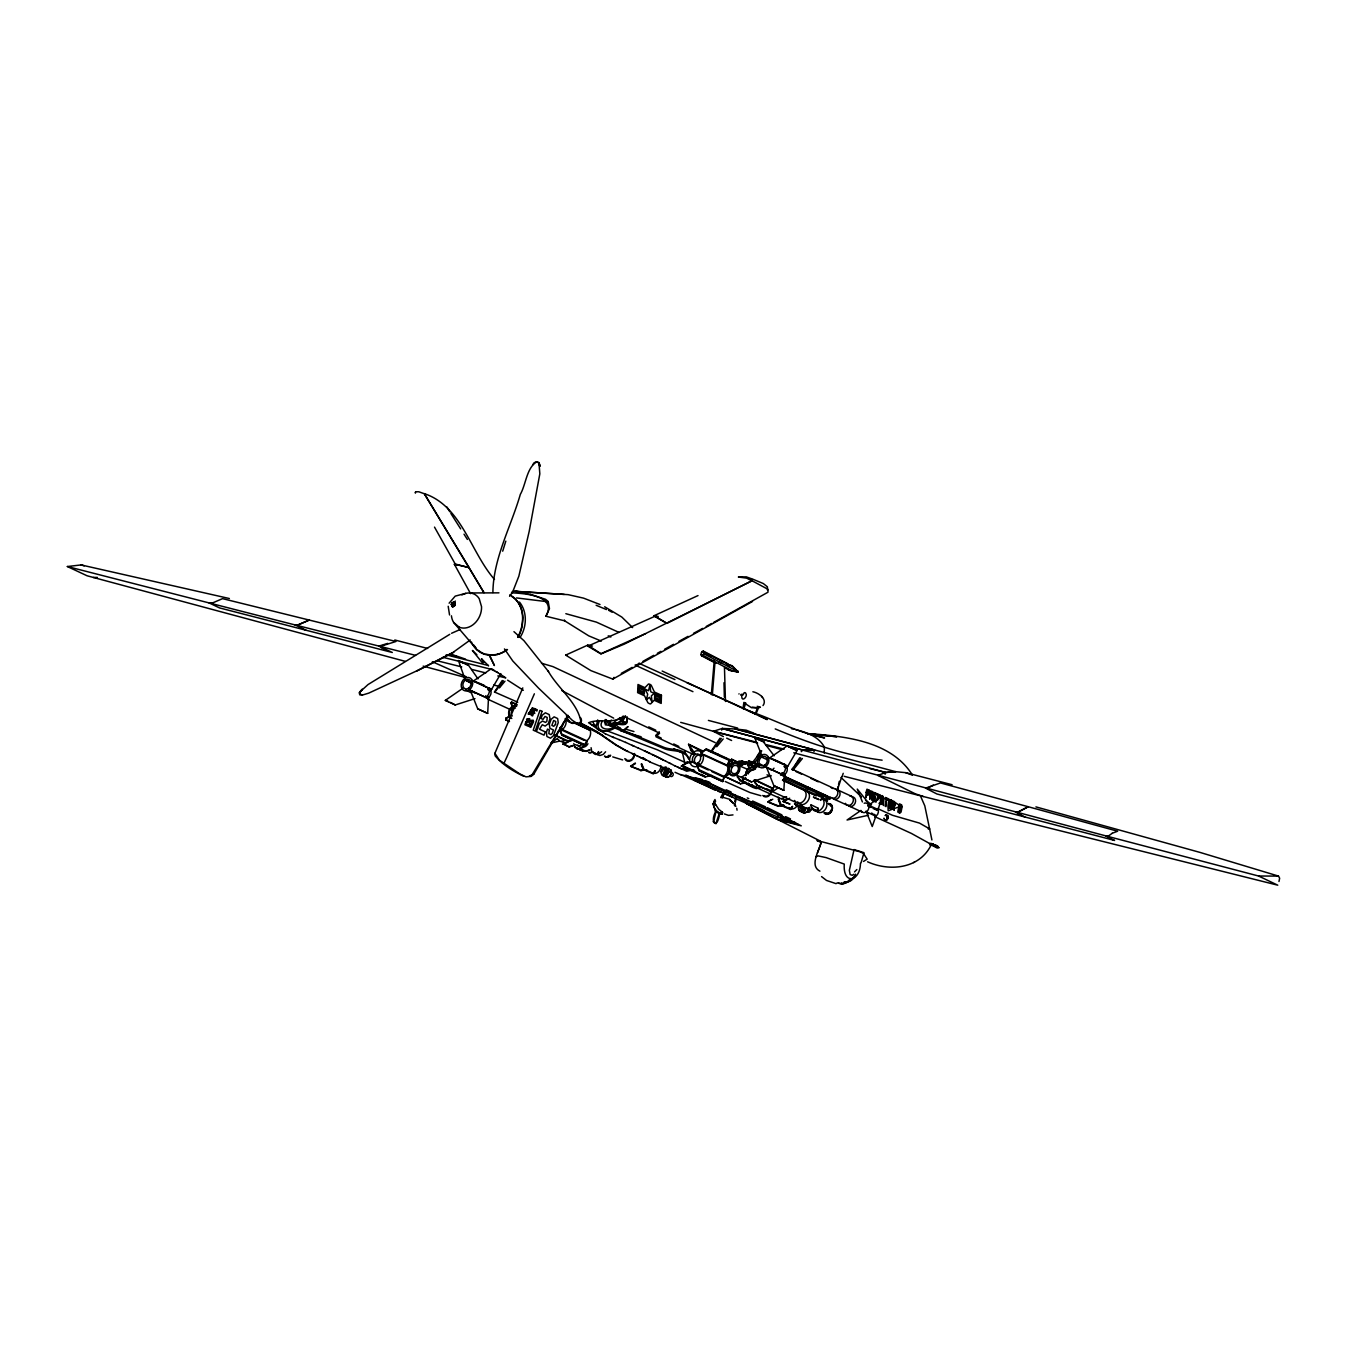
<?xml version="1.0" encoding="UTF-8"?>
<svg xmlns="http://www.w3.org/2000/svg" width="1347" height="1347" viewBox="0 0 1347 1347"><rect width="100%" height="100%" fill="white"/><g stroke="black" fill="none" stroke-linecap="round" stroke-linejoin="round"><path stroke-width="1.5" d="M931.686 843.862L936.855 845.63L938.084 847.263L930.373 844.266M938.91 847.65L930.726 843.794M487.665 697.106L488.54 697.409L487.631 698.403L486.806 696.803L488.473 698.689L488.54 697.409L487.681 713.388L477.714 708.808L470.339 690.354L488.473 698.689L485.863 697.493A6.988 5.523 -65.3 0 0 488.961 688.149L490.763 690.725A4.984 3.957 -65.3 0 1 487.496 697.948M487.143 697.881L487.159 696.567L487.816 698.285M783.853 774.054L783.819 775.367L782.977 773.75L784.661 775.636L783.853 774.054L784.729 774.357L783.87 790.335L773.885 785.756L766.527 767.319L784.661 775.636L765.416 766.797A6.988 5.523 -65.3 0 1 757.384 761.493A6.988 5.523 -65.3 0 1 766.662 755.111A6.988 5.523 -65.3 0 1 765.416 766.797M728.458 670.183L738.004 671.766L732.095 665.687L726.538 664.172M786.951 765.854L786.934 767.672L786.16 765.416L785.301 766.763L786.951 765.854L786.934 767.672L797.037 750.548L787.052 745.969L769.625 757.957L787.759 766.291L768.514 757.452L766.982 758.513M824.246 753.024L824.381 747.13C818.858 736.641 806.533 732.212 795.606 729.636M746.103 775.367L746.154 773.7A6.129 4.849 -65.3 0 1 754.034 768.261L755.111 769.171M938.825 847.785L937.327 845.849M728.929 759.708L729.939 759.725L727.717 766.106L702.999 754.775L701.349 755.903L701.467 753.276L706.35 748.881L731.758 760.516M487.631 698.403L487.85 696.971M784.005 775.232L784.729 774.357L784.005 775.232L782.641 773.094M748.191 769.625L740.783 766.392C742.45 759.371 751.458 765.517 755.095 767.487M701.349 755.903L701.349 752.333L701.467 753.276M740.665 765.163L740.783 766.392M627.062 716.688L626.843 721.217L623.914 723.204L612.952 722.935M627.365 718.052L627.146 722.564C623.914 727.919 614.181 720.797 612.902 726.151M722.548 797.996L724.518 792.322M807.846 786.985L807.358 787.978L807.021 786.766M448.197 606.285L449.544 614.956M712.344 694.968L714.988 662.337M711.334 694.597L714.297 659.996M734.401 805.455L735.849 806.348L734.772 804.681L736.472 797.761M701.602 655.804L701.046 653.059L703.218 651.022L727.683 663.717L729.687 667.337L738.004 671.766M715.931 663.347L701.602 655.821L703.774 653.766L703.252 651.072M608.002 721.234L607.228 721.975L609.518 725.494L613.525 727.346C615.747 726.134 612.38 725.814 615.276 725.545L615.731 724.703L623.122 730.95L627.719 726.656M744.773 702.747L743.881 702.427L743.005 708.589M653.346 773.346L655.181 770.787L653.346 773.346L643.933 769.255L641.711 763.698M790.605 809.008L792.457 806.449L790.605 809.008L781.209 804.917L778.987 799.36M746.137 782.641L740.547 783.836L725.831 777.084L725.848 775.367L728.66 773.431L731.337 774.66A6.129 4.849 -65.3 0 0 739.234 769.221L738.897 766.022L737.078 763.867A6.129 4.849 -65.3 0 0 729.182 769.272L730.276 773.75L725.999 775.771M742.803 779.778L742.786 781.496L742.803 779.778L745.615 777.842M509.486 721.605L505.815 719.921L505.832 718.204L510.058 716.082L505.984 718.608M505.815 719.921L505.832 718.204M725.831 777.084L725.848 775.367M745.733 702.898L743.864 708.808M808.537 789.258L806.499 788.365L806.281 786.715M806.735 788.433L806.516 786.783M751.357 765.921L752.502 761.964M751.592 765.972L752.737 762.015L755.869 763.463L754.185 767.218M820.592 800.404L822.714 796.818L816.063 794.326L822.714 796.818M821.148 841.639C820.104 849.284 808.739 865.599 819.919 871.155M873.529 801.01L875.129 792.878M873.732 801.111L873.967 799.731L876.257 800.758L876.038 802.139L872.688 800.64L874.287 792.507L877.621 793.989L877.284 795.319L874.994 794.309L875.331 792.962M876.83 800.472L878.092 794.191L880.584 795.302L880.366 800.859M877.823 799.899L878.598 795.909L880.012 797.592M867.401 794.595L867.636 793.231M867.603 794.696L867.838 793.316M871.071 796.245L871.307 794.882M871.273 796.33L871.509 794.966M646.661 769.844L640.852 770.097M880.113 802.341L879.002 803.452M888.734 807.796L891.057 807.392L891.714 800.286C888.313 797.895 888.33 804.26 887.959 805.977L888.161 810.759L893.448 808.857L893.398 806.634L894.223 810.355L893.448 808.857M890.434 799.68L891.243 802.24C891.192 809.547 887.05 806.297 890.199 801.078M889.205 808.015L889.475 806.651M889.39 808.099L889.643 806.752M893.314 802.526L892.909 804.546L894.088 805.102L894.475 803.065L892.118 801.97M893.297 806.213L893.566 804.866M893.482 806.314L893.751 804.95M895.553 803.587L895.166 805.59L894.139 806.617L892.64 805.91L891.226 808.958L892.893 800.842L899.106 805.22L897.776 812.005L900.032 813.049L901.059 812.039L902.12 806.634M899.19 812.662L899.459 811.298L899.375 812.746M900.133 807.914L899.863 809.278L900.318 807.998M838.154 786.379L837.379 790.15L841.791 776.579M1278.976 881.51L1279.65 878.227L1278.471 876.089L1200.025 852.415L1035.91 806.887M665.788 770.72L667.119 771.275L664.913 770.77L663.919 768.312L667.304 772.168L666.411 773.397L664.643 772.841L663.128 775.468L664.913 776.293L666.731 774.592L665.149 773.717A1.953 1.549 -65.3 0 1 664.93 773.346M670.587 772.437L666.361 771.73L667.944 772.707A1.953 1.549 -65.3 0 1 665.452 774.003L666.698 774.559M802.576 807.644L803.149 809.092L804.513 808.149M885.568 819.65A3.57 2.172 -56.6 0 1 884.642 819.666C888.363 821.535 889.188 813.352 885.08 815.507M598.455 723.154C595.425 733.29 610.107 732.044 615.074 727.666M622.836 716.436L621.607 719.887M716.183 823.505L713.59 821.771L716.032 811.601L719.551 813.723C717.362 830.493 709.414 822.579 715.745 811.517L712.967 803.654L715.56 801.263L714.954 799.546L713.758 801.684L718.793 809.345L722.581 812.376L721.992 814.194L715.745 811.517M900.874 804.546L899.459 807.611L900.638 808.149L901.042 804.63M838.541 784.493L839.333 781.311M868.125 791.228L868.461 789.881M868.327 791.312L868.663 789.982M871.778 792.861L872.115 791.531M871.98 792.962L872.317 791.615M879.524 796.33L879.658 794.898M890.535 801.229L890.872 799.899M890.721 801.313L891.057 799.983M894.155 802.913L894.307 801.499M899.106 805.22L899.459 803.89L901.682 804.917L902.103 806.617M753.865 768.11L755.785 765.77L759.119 765.349M748.174 773.969L749.084 771.663A4.327 3.418 -65.3 0 1 751.862 769.76L753.815 770.08M727.717 766.106L729.939 759.725M665.452 774.003L665.233 772.606M734.755 801.28L735.816 797.592M861.036 862.855L863.999 852.702L854.065 849.57L849.351 870.347L850.159 874.573L852.297 875.331L853.695 874.287M502.7 551.176L505.815 541.124M362.09 689.26L359.497 692.425A6.92 2.896 61.3 0 0 359.565 694.075L362.629 694.985L368.708 693.149L415.836 671.294L452.996 652.419L470.238 639.977M534.961 708.775L532.604 715.914L531.829 715.577L534.17 708.438L537.285 709.802L536.897 710.997L534.759 710.054M542.066 711.351L535.247 731.084L533.244 730.175L539.911 710.374L541.949 711.267M721.672 730.141L722.228 728.474L735.411 728.98L746.204 730.192L753.865 733.189M737.112 763.513L738.813 761.358L742.163 760.937L749.639 764.372M742.483 763.294L738.594 761.543L745.565 762.065L756.037 767.032M745.918 764.187L741.944 762.099M754.354 762.436L748.444 760.903L751.575 763.109L748.679 760.971M759.136 766.763L755.549 765.955L753.933 767.874L754.977 767.436M755.667 765.854L758.9 766.51M738.425 796.532L798.182 824.516L776.849 818.976L778.128 815.053M813.958 751.592L814.514 749.925L802.021 749.791L801.398 751.643L802.088 749.824L814.514 749.925L895.738 771.696L905.639 772.656L952.093 784.729M780.401 819.885L781.698 815.979M781.9 820.66L783.196 816.737M821.721 798.232L827.327 800.808L827.496 797.845L829.718 799.074M817.511 852.887L821.232 842.7M885.063 774.289L885.669 772.454L895.688 771.646M567.963 740.362L567.659 741.288L554.947 735.445M842.144 776.512L843.222 773.313M715.947 823.606L719.18 813.639M723.659 792.103L720.712 797.525L721.655 797.677M601.334 641.105L588.774 635.868L564.662 620.832L545.922 616.236C557.641 595.559 524.522 593.471 511.523 592.798M876.055 815.659L872.233 826.536L866.054 811.046M755.111 714.213L757.115 708.876M755.768 714.381L758.479 707.916L760.382 707.124L757.199 706.299M512.146 591.703C517.501 589.834 528.495 594.852 530.247 594.313L545.518 599.297L548.178 601.469L549.475 608.642L545.973 616.168M754.051 780.368L756.795 785.133L771.511 791.884L773.094 788.399L754.791 779.677M771.511 791.884L773.094 788.399M587.006 740.867L585.44 745.901L561.851 735.075L559.645 729.704L561.598 727.767L562.288 729.502L587.006 740.867L585.44 745.901L584.615 745.362L585.726 742.702M698.857 763.429L697.628 764.877L699.127 770.737L722.716 781.563L724.265 776.529L699.564 765.163L698.857 763.429L696.921 765.365L699.127 770.737L722.716 781.563L724.265 776.529M523.781 776.276C513.241 771.292 502.599 764.81 495.124 755.819L494.905 753.276L522.804 687.879M534.372 693.806L506.809 757.182L503.98 763.244L502.296 762.806M529.994 594.498L530.179 594.33M800.185 806.163L799.091 807.122L798.182 806.281M605.207 719.5L604.517 722.497L606.318 724.215M602.311 721.15C596.99 729.619 610.023 731.202 614.653 726.504M625.463 715.728L622.55 720.679M597.714 719.921L596.149 726.74A16.871 8.907 -33 0 0 600.257 730.613L605.443 730.781M624.924 717.075L622.263 721.605M855.53 874.169C852.516 880.18 845.276 884.76 838.491 883.161M746.187 771.898L747.097 770.181A6.92 5.472 -65.3 0 1 751.441 767.201L753.024 767.184A6.853 5.422 -65.3 0 1 755.667 768.716M529.118 714.398L532.654 707.764L528.344 714.045L532.654 707.764M831.032 810.018L830.442 811.147A4.512 3.57 -65.3 0 1 829.617 812.073M732.128 767.268L731.219 769.558A4.378 3.469 -65.3 0 0 732.751 773.397L734.704 773.717A4.378 3.469 -65.3 0 0 737.483 771.814L738.392 769.507A4.378 3.469 -65.3 0 0 736.86 765.668L734.906 765.349A4.378 3.469 -65.3 0 0 732.128 767.285M754.421 767.285L754.876 766.443M809.412 788.147L808.958 788.988L809.648 788.214M856.86 869.539L854.52 871.913M449.123 603.187L455.219 596.115L465.809 593.353M532.856 464.648C534.372 460.287 540.467 461.684 539.894 466.264L538.581 462.459A6.92 0.876 15.3 0 0 536.46 461.97C526.509 468.285 525.936 484.583 520.312 494.416C510.984 526.795 493.204 558.416 492.901 592.528M567.946 715.324L531.122 776.394L525.953 776.849L519.959 774.003L499.4 760.196L494.905 753.276M567.845 715.998L533.816 774.138L531.122 776.394M488.506 689.917L490.763 690.725L500.848 673.601M874.725 816.619L911.397 833.423L931.383 844.485C919.934 868.781 889.761 871.879 867.586 861.794M756.576 757.115L760.6 750.616M795.319 764.793L799.68 757.789M573.805 743.51L574.883 747.433L580.995 749.791M591.08 747.703L591.838 751.845L597.765 754.505L601.671 751.778M800.758 803.991L801.145 807.038L794.477 803.906L801.027 806.954M811.736 808.099L817.797 811.669L818.016 808.183L818.286 811.147L812.174 808.789L810.776 805.068M786.193 767.42L787.035 766.039L783.937 766.595M721.992 814.194L716.974 811.399L714.095 807.493L713.237 803.721L714.23 802.155L715.762 805.169M502.246 680.504L494.383 692.089M720.039 738.156L710.896 751.626L718.591 754.472M785.453 767.15L786.328 765.786L784.695 766.881M512.988 707.209L510.816 703.134L511.708 702.073L517.231 704.616M731.741 759.237L733.021 764.372L730.832 760.297L731.741 759.237L739.082 762.621M747.787 764.709C749.1 761.863 747.08 768.059 749.976 768.783M520.026 637.468C526.829 627.13 527.502 611.892 519.454 602.042M510.816 703.134L511.708 702.073M587.966 743.729C586.198 747.501 580.17 749.252 577.796 745.127M605.611 751.794L603.254 754.387L599.92 755.515M592.495 646.072L587.73 645.129L565.656 655.113L590.878 670.621L612.818 679.107L614.047 677.339M487.766 689.647L488.692 688.317L491.571 689.344L489.988 688.469M606.453 719.618L605.258 724.804L610.679 725.562M503.323 680.723L494.854 692.156L517.736 702.225M721.285 738.409L711.452 751.693M761.745 750.851L752.518 762.436L758.9 765.702M800.741 758.007L791.817 769.373L792.76 770.029M655.198 771.225L653.278 773.868L643.395 769.608L641.172 764.069M742.45 694.277C738.341 693.89 742.534 698.15 744.133 692.796A1.701 1.347 -65.3 0 1 745.733 693.217C748.242 696.231 741.793 702.528 741.776 696.685M792.457 806.887L790.554 809.53L780.671 805.287L778.448 799.731M509.57 596.317L512.601 592.108L518.864 576.146L529.219 531.223L539.827 473.841L538.952 462.577M753.074 762.503L754.286 762.89L761.038 754.606M792.289 769.423L793.332 769.76L802.391 758.479M561.598 727.767L560.369 729.215L561.851 735.075L584.615 745.362M820.458 800.067L822.764 797.626M504.957 681.212L499.383 687.913M723.187 738.964L716.722 746.76M563.097 744.386L563.366 743.578L569.158 747.063L572.93 745.767M583.251 746.979L580.052 748.78L583.116 746.659M782.994 801.212L789.999 804.092L783.129 801.549L786.177 799.411M783.129 801.549L786.311 799.731M800.084 805.944L800.337 805.136L806.129 808.638L809.901 807.324M608.305 720.965L611.538 724.922L616.707 719.837L619.149 718.911L621.388 720.376L615.276 725.545M763.025 705.559C767.723 699.245 758.664 692.796 752.872 691.769M754.926 787.22L739.84 780.721L737.466 775.518M743.325 777.876C724.215 770.13 755.263 791.177 757.502 788.248L761.24 787.439M774.946 786.345L771.494 789.19M778.145 787.827L773.397 791.093L769.659 790.184M786.564 796.649L781.058 798.805L753.108 786.126L756.442 786.682M789.696 798.199L786.008 800.27L781.378 798.603M362.495 694.766L359.75 694.85L359.548 692.257L368.051 684.545L449.797 634.319M826.805 799.714L783.23 779.576M359.666 692.358L362.326 689.462L359.548 692.257M737.55 672.271L737.819 671.109M659.289 731.825L655.686 735.462L661.158 738.038M890.013 801.263L889.054 806.213M610.595 724.484L609.518 725.494M719.584 813.571L720.746 814.043M816.181 856.591L818.218 855.917L826.149 857.618L844.266 864.084C842.818 885.619 860.329 881.443 860.447 863.393M583.419 743.965L578.856 746.12L575.405 744.622M706.013 749.185L701.164 752.518M562.288 729.502L563.501 728.441A8.301 6.567 -65.3 0 0 566.094 720.578L565.723 719.096L569.495 720.83M586.753 740.749L587.966 739.671A8.301 6.567 -65.3 0 0 590.558 731.825L590.188 730.343L573.25 722.564M665.519 770.114L667.22 768.952A4.294 3.401 -65.3 0 1 669.055 768.834M699.564 765.163L700.777 764.103A8.301 6.567 -65.3 0 0 703.37 756.239L702.999 754.775M724.029 776.411L725.242 775.35A8.301 6.567 -65.3 0 0 727.835 767.487L727.464 766.005M740.917 764.22L738.122 762.941L741.035 764.254M611.252 720.056L609.905 721.975L610.982 722.985M617.094 723.558L621.388 720.376M623.122 730.95L628.022 726.808M453.114 605.224L454.73 605.763L453.501 604.87L455.219 604.584L453.703 604.365L455.185 603.389L453.686 603.843L454.613 602.496L453.451 603.456L453.686 602.109L451.245 604.382L452.777 606.857L452.659 605.325C457.222 606.739 452.053 599.499 451.413 604.315C455.033 608.575 449.898 606.588 452.137 602.732C457.626 599.583 453.282 610.343 453.703 604.365C453.501 601.419 450.42 605.695 453.114 605.224A18.185 14.396 -65.3 0 1 455.32 601.048M506.927 649.406L503.744 651.729A32.294 25.559 -65.3 0 1 471.383 641.93M1112.218 833.305L1108.749 835.78L1106.005 835.931L793.787 752.788M688.805 759.287C684.747 748.663 671.547 752.165 663.532 748.41L612.75 727.144M511.995 706.114L511.187 702.881M742.955 780.166L745.767 778.229M474.952 698.622L455.269 704.969L445.301 700.389L462.728 688.384L461.617 687.879M488.692 688.317L473.437 681.01L490.864 669.021L494.315 670.84M557.035 738.813L550.872 743.056L558.635 741.321M574.445 746.743L580.81 750.094M591.838 751.845L597.765 754.505M598.27 753.983C599.045 746.339 598.607 759.826 592.427 751.862M635.262 763.008L630.649 766.291L641.071 770.669M635.481 763.581L630.649 766.291L639.219 769.39M703.033 751.07L688.553 744.268L691.011 750.565L694.193 754.034L694.227 751.811L695.574 751.104A8.301 6.567 -65.3 0 1 701.972 752.771L702.696 754.017L701.046 755.145M708.253 769.979L698.84 765.668L697.477 766.376A8.301 6.567 -65.3 0 1 691.078 764.709L690.371 763.463L691.701 761.577L687.172 762.149L681.329 766.106L704.919 776.95L711.94 775.502M695.692 771.646L682.323 765.5L681.329 766.106L687.475 762.907L692.004 762.335M691.701 761.577L690.068 762.705L689.698 761.223A8.301 6.567 -65.3 0 1 692.291 753.36L693.503 752.3L694.193 754.034M748.966 767.689L748.157 764.456M771.141 775.569L751.458 781.917L741.473 777.337L758.917 765.332L757.805 764.827L759.338 763.766L764.052 765.938M755.229 783.365L754.404 780.132M771.124 799.647L767.925 801.953L778.01 806.281L783.937 805.506M772.757 799.242L767.925 801.953L778.128 805.759M871.256 807.51L867.805 805.708L882.453 795.622L877.823 810.305A45.125 16.585 55.5 0 0 876.931 809.766M740.799 765.567L745.901 763.261M756.795 785.133L771.882 791.632M937.697 847.6L937.68 846.337M405.245 661.343L87.033 575.758L67.35 566.531L209.324 602.985L212.506 602.968L222.541 598.64L395.951 641.492L382.194 645.819M687.172 762.149L686.347 762.655L687.475 762.907M848.155 880.77L850.058 879.608M1024.848 816.989L1015.571 812.14L1018.416 811.871L1028.249 806.735L940.475 782.944L925.591 788.13L936.838 793.955L1114.575 840.444L1108.194 837.464M1018.416 811.871L1028.216 806.735L1117.64 831.217L1112.184 833.271M635.767 665.367L639.354 663.364M642.94 661.36L653.716 655.332M657.319 653.329L660.922 651.325M664.526 649.321L673.517 644.321M752.502 601.486L612.818 679.107M713.54 622.482L767.975 592.225L767.975 589.296L752.097 580.793L751.592 578.671L763.362 583.571L767.403 586.821L767.521 590.289M621.287 673.348L632.164 667.371M678.972 641.34L688.048 636.356M928.47 787.742L933.303 785.082M693.486 633.376L702.612 628.426M706.249 626.439L711.721 623.459M584.16 740.379L561.564 729.99L560.217 730.697A8.301 6.567 -65.3 0 1 558.416 731.084M665.671 769.12L667.068 771.309M611.605 728.912L614.703 727.313M751.778 580.793L746.592 578.116L738.358 577.038L746.289 576.853L751.272 578.671L751.778 580.793L666.917 623.392L654.137 615.68L698.015 595.576M752.097 580.793L624.065 644.22L600.947 653.918L587.864 646.173L655.568 616M416.492 671.21L453.787 652.318M565.37 740.547L560.217 741.439L557.456 738.779M568.569 742.012L565.1 743.19L561.699 741.759M645.499 633.662L600.964 653.716L587.73 645.129M930.019 845.141L931.383 844.485M913.552 862.585L914.478 862.131M298.293 624.789L309.389 619.99L298.293 624.789L295.01 624.924L209.324 603.001L219.494 607.901L392.314 652.487L378.928 646.089L295.01 624.924L306.022 630.244M563.484 743.898L566.296 742.584M387.751 643.378L378.928 646.089L415.55 655.349M451.565 633.275L460.135 629.504M937.226 847.701C937.377 849.166 934.616 843.862 937.327 846.792L936.232 847.549L929.548 844.047M529.422 775.956L533.816 774.138M562.979 744.049L569.023 746.743L572.795 745.43M589.885 750.161L585.979 751.138L589.75 749.841M895.738 771.696L885.754 772.488L722.228 728.474L713.371 731.286L680.69 722.379M894.189 808.587L898.769 806.937M843.458 882.588L845.579 881.847M843.997 882.453L846.118 881.729M802.374 806.398L797.256 806.415M812.039 808.183C817.006 817.158 828.119 804.967 822.562 798.788M805.523 807.628L802.526 808.2M929.531 843.491L938 846.64M619.721 727.532L621.135 730.865L626.069 729.249L633.966 731.556M735.159 670.806L732.095 670.84L702.814 655.349M575.859 723.103L572.441 723.406A16.871 7.796 64.3 0 1 566.195 718.944M808.301 789.207L809.193 789.056M693.84 769.76L686.717 771.242L674.679 765.685M573.974 739.941L567.659 741.288L572.913 740.193M863.528 861.423L867.182 859.15L863.41 853.442L860.363 851.876L816.939 840.477L820.997 842.431M837.026 882.841L842.481 884.255L850.479 880.955A13.941 8.469 -21.1 0 0 855.648 875.146M868.478 815.238L847.044 820.003L860.935 810.439A4.984 3.957 -65.3 0 0 866.037 812.073A4.984 3.957 -65.3 0 0 868.798 805.927A4.984 3.957 -65.3 0 0 864.185 803.233M742.248 783.045L745.985 782.237M716.032 811.601L716.974 811.399L715.122 810.928L716.553 811.921M733.004 814.901L728.508 815.39L724.231 813.891M581.483 749.589L576.6 748.78M582.965 751.104L584.665 750.818M799.95 805.624L806.971 808.503M67.35 566.531L81.123 564.932L229.36 598.523M758.479 707.916L751.525 707.714L745.261 703.656M640.751 770.619L646.543 769.76M779.98 805.489L783.701 804.934M587.864 646.173L589.363 645.954M682.542 769.289L685.977 769.002M689.748 769.457L686.414 769.895L683.72 768.699M738.594 761.543L742.18 762.351L742.332 765.113M937.31 846.051L930.71 843.239M497.481 654.423L490.577 655.113L485.711 654.07M937.226 846.438C938.657 846.32 933.117 846.674 937.765 847.347L936.906 846.876M654.137 615.68L658.228 616.471M565.656 655.113L567.272 655.046M485.863 697.493L488.54 697.409M782.051 774.441L784.729 774.357M209.324 602.985L212.506 602.951M752.788 785.217L749.909 784.661M93.263 577.459L97.405 577.425M827.866 803.418L830.409 803.839A5.691 4.496 -65.3 0 1 831.217 811.803A5.691 4.496 -65.3 0 1 824.061 813.016M469.749 592.966L498.962 592.848M721.689 797.003L722.935 797.037M470.574 593.657L454.36 564.225L468.975 567.491L483.994 592.714L424.339 493.642C461.6 506.017 470.625 552.219 494.467 579.412M936.906 847.398L937.866 847.431M722.581 797.239L729.518 799.242L734.772 804.681M667.304 772.168L668.045 772.201A1.953 1.549 -65.3 0 0 666.209 770.501L665.856 771.208M600.021 604.534L583.605 598.152L568.148 594.65L514.588 591.266M434.509 527.115L455.219 564.006L469.227 567.727L424.238 493.709L418.833 491.79L415.836 491.739L415.381 493.12L415.297 492.227M515.901 591.434L564.258 594.414M662.067 769.036L662.909 770.501L661.108 771.158M928.235 828.944L929.733 828.944L919.496 823.101L892.489 815.289L877.537 808.57A4.984 3.957 -65.3 0 1 874.826 816.77M807.914 733.593C844.434 736.22 890.586 740.564 912.222 774.744M807.897 733.846L836.841 736.742L808.688 733.896M572.593 722.834L569.057 721.874L565.168 718.608M448.181 654.878L455.892 655.804L465.557 659.138M587.292 741.49L586.029 741.237M723.558 777.017L724.568 777.152M516.473 597.916L548.128 601.823M752.198 707.124L756.778 707.714M721.318 812.207L722.581 812.376M829.904 799.074L826.368 798.03L827.361 798.417M760.954 795.74L750.01 792.558L725.225 781.513M582.594 751.037L579.698 749.723M599.55 755.448L596.654 754.135M1108.244 837.497L1106.005 835.931L1258.569 876.021L1278.471 876.089M622.668 759.927L612.733 756.896M696.113 779.425L713.657 787.473C741.843 796.784 766.359 815.928 795.353 822.546M882.117 760.179C844.973 755.431 809.547 743.376 775.232 728.912M577.206 723.373C581.231 726.134 582.695 719.786 580.405 717.53M821.552 876.594L826.519 880.45L836.15 883.683M791.396 728.643L794.191 729.299M869.691 768.531L885.754 772.488L877.806 775.384L915.236 793.787L923.301 796.532L1277.764 885.181L1258.569 876.021M442.927 657.319L491.638 669.392M437.708 660.906L461.735 666.917M471.736 669.425L485.762 672.928M497.767 675.925L505.798 677.928M446.16 654.844L488.321 665.485M723.406 736.59L713.371 731.286L755.819 742.012M765.938 744.571L784.139 749.168M695.305 777.791L702.242 779.593M394.789 639.993L427.639 648.463M844.165 776.31L923.301 796.532M449.831 654.238L455.892 655.804M748.461 761.661L758.108 764.372M747.568 763.766L753.057 765.18C753.007 767.184 749.252 761.543 745.48 761.796M828.489 797.306L830.493 797.727L783.078 775.906M827.496 797.845L783.735 778.044M826.772 799.579L827.462 800.859L821.721 797.963M708.404 720.409L737.651 728.07M735.411 728.98L814.514 749.925L735.31 728.912M493.827 685.017L499.872 686.616M722.278 728.542L802.088 749.824M713.371 731.286L757.603 743.106M765.635 745.261L781.731 749.555M423.143 666.142L465.557 677.507M565.841 613.693L596.401 622.129L618.896 632.366M816.299 735.597L824.6 737.92C797.693 732.802 774.087 719.382 748.393 710.829L754.909 713.455L687.021 682.626L767.251 719.584L759.085 715.678M81.123 564.932L84.221 565.824M621.135 730.865L641.155 736.792M541.528 663.229L552.96 666.63L715.24 742.635M886.915 818.1L887.808 818.016M887.168 819.128L887.555 818.286A3.57 1.313 55.5 0 0 887 817.427M728.02 669.19L725.056 667.96M774.171 755.785L763.227 741.658M477.983 678.837L468.436 665.182L465.237 664.037M782.977 775.081L780.469 774.188M797.037 750.548L787.052 745.969M717.985 791.228L721.184 792.356M762.772 741.49L760.516 740.648M829.264 803.721L831.352 804.934A5.371 4.26 -65.3 0 1 830.729 812.258A5.371 4.26 -65.3 0 1 824.431 812.83M905.639 772.656L912.188 775.013M768.447 789.628L766.527 788.77M825.61 812.763L827.597 813.1A4.512 3.57 -65.3 0 0 828.641 812.746M770.063 790.537L796.431 802.644C803.62 805.994 809.867 793.753 803.452 789.477M817.932 812.19C824.263 814.699 829.803 804.849 825.307 800.202M800.977 807.779L802.155 808.2M735.698 795.302L769.373 809.631L801.263 825.846L778.482 819.936L746.592 803.704M760.903 755.482L761.998 755.987L754.64 737.533L764.625 742.13M793.332 769.76L837.851 790.218M754.286 762.89L756.037 763.547M471.871 683.131L465.355 680.151L458.451 660.586L468.436 665.182M773.885 785.756L783.87 790.335M477.714 708.808L487.681 713.388M471.568 682.559L466.466 680.656L471.669 683.569M795.959 805.304L797.289 806.415M725.73 667.742L729.889 670.267L737.819 672.17M590.862 724.265L595.862 726.185M769.625 757.957L778.364 761.324M741.473 777.337L748.427 780.267M473.437 681.01L482.175 684.377M445.301 700.389L448.5 701.619M619.182 739.688L612.329 736.86M705.222 780.603L710.004 782.439M663.936 767.739L649.288 761.762M566.346 715.796L569.343 716.974M497.666 672.422L496.033 671.749M619.048 739.537L625.749 742.483M727.414 765.349L704.582 754.876M590.188 730.343L574.832 722.666M887.538 818.622L886.983 817.949M463.469 663.347L458.451 660.586M596.149 605.291L606.436 609.551M601.991 734.974L579.311 723.659M606.79 730.731L657.454 749.858L686.431 763.042M638.36 748.141L632.046 745.261M685.808 775.047L699.009 781.26M381.555 647.806L385.68 649.591M831.234 787.759L833.069 788.551M813.436 797.02L818.707 799.31M813.571 797.357L818.841 799.647M766.999 774.828L770.703 776.444M614.215 726.572L663.212 747.046C671.429 750.801 684.411 747.349 688.502 757.94M674.999 772.286L681.026 774.929M534.17 711.839L534.759 713.455L533.782 713.034M530.566 712.294L532.52 708.64L531.459 715.409L529.977 713.405M605.359 733.795L613.727 737.584M432.37 661.747L466.281 676.783M645.567 759.641L650.163 761.745M579.934 748.461L586.113 751.474M638.242 747.989L650.062 753.495M718.557 661.731L722.413 663.499M638.933 663.263L674.948 679.595M752.603 801.01L765.416 806.819M728.07 762.469L731.859 764.204M747.265 797.912L748.78 798.603M735.647 795.505C721.857 791.11 708.084 779.98 693.756 780.031L715.206 790.201M713.405 787.894L705.744 784.392M732.482 797.037L680.673 774.525L703.454 780.435L735.428 795.185M723.996 793.484L748.949 804.513L776.849 818.976M645.752 759.792L637.064 755.987M639.606 757.149L644.944 759.59L642.351 757.62M644.321 690.641L638.714 688.081M654.81 695.456L660.468 698.032M644.236 692.425L638.646 689.866M654.743 697.241L660.4 699.834M929.885 844.384L936.94 846.657L932.175 843.744M625.631 742.332L634.1 746.322M665.788 761.291L663.65 760.213A193.732 61.221 5.5 0 0 652.116 754.421M677.356 767.015L682.39 769.322M1017.844 813.74L1020.925 815.154M748.326 763.901L755.684 767.285M731.354 759.489L738.728 762.873M742.635 781.108L757.502 788.248M725.679 776.697L740.547 783.836M726.218 789.763L731.118 792.019M505.647 719.534L509.334 721.217M662.168 671.042L692.678 685.236M635.043 665.064L692.947 691.668M838.44 790.268L851.742 796.38M795.925 771.545L801.499 774.104M810.793 778.364L818.235 781.782M868.579 805.186L878.076 809.547M867.805 805.708L871.155 807.24M762.655 757.603L768.059 760.078M866.374 811.854L875.87 816.215M782.994 775.653L827.833 796.262M833.423 798.872L846.724 804.984M848.947 806.011L862.248 812.123M741.944 761.122L754.926 767.1M782.691 780.014L816.248 795.707M782.489 780.216L816.114 795.673M751.727 766.595L753.764 767.487M707.933 750.06L727.026 758.832M706.316 749.942L732.297 761.779M729.266 760.954L733.004 762.671M698.504 749.808L688.553 744.268L694.917 753.545M727.565 763.968L732.078 766.022M712.007 771.713L723.305 776.899M699.682 770.013L722.598 780.536M701.417 774.272L705.542 776.781L682.626 766.258M628.039 751.474L626.086 750.582A193.732 11.652 34.8 0 0 616.943 745.396L597.192 731.791L579.412 722.379M472.326 680.504L491.571 689.344M511.338 702.326L515.025 704.026M469.699 688.738L468.588 688.233A4.984 3.957 -65.3 0 1 462.863 684.444A4.984 3.957 -65.3 0 1 469.48 679.881A4.984 3.957 -65.3 0 1 468.588 688.233L469.244 689.849L484.145 696.702M488.17 699.379L510.665 709.717M562.406 734.351L585.322 744.874M554.897 734.974L568.266 741.119M693.318 754.421L656.006 736.809L659.592 733.172L623.375 716.166C613.71 724.585 599.668 718.136 588.572 722.733L597.664 729.047M648.749 726.892L655.77 730.175M785.604 816.652L790.47 818.909M608.238 635.818L610.848 637.03M644.186 750.666L652.251 754.573A193.732 61.221 5.5 0 1 663.768 760.365M820.222 841.033L746.406 803.654M633.006 753.832L624.991 750.245A193.732 11.652 34.8 0 0 615.848 745.059L596.098 731.455L579.867 722.918M726.69 738.156L731.606 740.496M754.421 779.93L772.723 788.652M811.096 804.849L818.016 808.183M691.718 750.06L690.674 749.572L691.011 750.565M673.719 743.965L678.871 746.44M631.911 753.495L638.158 756.324M669.105 762.823L670.436 763.547M665.654 761.139L669.24 762.974M715.813 823.404L713.304 821.704M767.251 807.644L781.866 814.884M789.376 821.451L790.218 821.855M779.138 761.712L780.688 762.486M482.95 684.747L484.499 685.539M450.538 702.444L455.269 704.969M734.704 670.25L737.365 671.597M713.758 661.663L700.878 654.844M754.758 806.129L764.086 810.877M734.873 669.863L738.004 671.345M749.808 803.603L753.108 805.287M673.904 748.696L682.542 753.141L684.865 763.21M781.462 762.89L783.028 763.715M670.301 763.395L674.813 765.837M666.816 623.24L654.305 616.168M465.86 690.034L470.558 692.526M561.733 690.523L613.676 718.153M748.848 780.502L751.458 781.917M703.942 651.982L733.004 666.799L735.327 669.981M702.006 651.477L711.469 656.545M703.774 653.766L729.687 667.337M608.591 610.258L612.06 612.195M505.428 677.608L491.857 668.903M754.64 737.533L759.203 740.126M766.527 767.319L771.511 770.13M470.339 690.354L475.323 693.183M604.668 606.773L621.809 617.061L632.635 627.601M459.378 627.332L453.636 622.432A18.185 14.396 -65.3 0 1 451.43 615.798M523.343 690.27L507.6 680.151M597.546 728.895L605.493 733.947M566.649 718.237L568.181 719.332M871.526 804.799L865.565 800.354M642.974 757.671L646.055 759.927M619.502 717.614L625.294 722.918M817.578 812.056L815.659 809.85M796.431 802.644L794.477 800.438M799.377 806.6L800.623 807.661M778.179 797.138L779.475 798.232M752.704 785.789L751.525 784.543M749.572 784.375L748.376 783.146M807.644 791.8C813.857 797.71 802.677 810.288 797.626 801.819M729.737 800.067L733.458 803.3M861.474 796.919L841.1 777.556M513.948 631.659L523.966 640.701L548.549 671.648M476.872 654.726L472.393 650.483L482.664 663.179M621.152 720.14L625.277 724.147M887.084 817.814L887.555 818.286A3.57 1.313 55.5 0 1 886.696 819.548M488.607 665.889L481.502 658.717L483.842 662.539M744.369 703.42L745.295 704.397M830.459 805.742L831.116 806.466M749.336 767.42L750.346 768.514M512.365 705.862L513.359 706.956M755.616 783.095L757.166 784.88M454.36 564.225L455.37 565.386M453.636 622.432L477.545 650.348M870.061 804.95L857.281 789.089L862.4 801.936M841.572 883.093L842.481 884.255M455.219 564.006L456.128 565.201M548.094 670.907C557.389 687.896 577.846 702.646 580.911 721.891A6.92 3.99 -41 0 0 580.001 723.693L577.291 723.491L572.424 720.409L538.598 688.165L512.803 661.007L504.452 648.917M785.133 765.096L786.934 767.672M609.248 721.386L611.538 724.922M761.796 696.348L762.52 697.477M460.674 528.9L450.858 513.443M464.025 534.17L467.375 539.44M446.951 507.011L449.78 511.742M884.255 819.313L883.834 818.269A3.57 1.347 -7.1 0 0 884.322 818.404M827.412 800.573L826.906 799.613M488.86 654.591L494.416 665.536L489.382 654.726M920.776 796.649L924.8 805.843L931.905 839.939M778.28 798.889L780.839 805.321M698.15 763.917L698.84 765.668M641.643 764.827L643.58 769.659M560.874 728.256L561.564 729.99M564.376 619.974L564.662 620.832M538.901 462.543L539.793 466.197M684.714 750.599L685.589 754.404M736.742 808.234L737.062 810.17M781.933 772.673L781.984 774.02M485.745 695.726L485.796 697.072M724.45 666.681L725.461 701.484M723.996 682.727L724.349 697.022M598.489 723.154A15.575 8.183 -33.3 0 1 599.567 720.914M595.34 725.242A16.871 8.907 -33 0 1 593.168 722.211M592.596 751.862A5.691 4.496 -65.3 0 1 588.656 752.552M510.749 717.092A6.129 4.849 -65.3 0 1 509.974 709.667L515.059 706.182A6.129 4.849 -65.3 0 1 516.457 706.384M511.793 718.473A6.853 5.422 -65.3 0 1 509.183 710.29A6.853 5.422 -65.3 0 1 516.81 705.744M512.331 715.947A4.428 3.519 -65.3 0 1 511.153 712.984L511.776 710.627A4.428 3.519 -65.3 0 1 515.463 708.051M591.4 752.35A5.371 4.26 -65.3 0 1 588.925 752.367M604.517 756.307A5.691 4.496 -65.3 0 0 610.696 755.246A5.371 4.26 -65.3 0 1 604.837 756.172M609.13 755.28A4.512 3.57 -65.3 0 1 608.103 755.802M671.378 772.875A1.953 1.549 -65.3 0 1 673.214 774.087A1.953 1.549 -65.3 0 1 671.816 776.478A1.953 1.549 -65.3 0 1 669.981 775.266M667.994 768.346A4.58 3.637 -65.3 0 1 665.519 775.855A4.58 3.637 -65.3 0 1 661.461 770.72M661.949 769.642A4.58 3.637 -65.3 0 1 666.428 767.302M670.722 769.592A4.58 3.637 -65.3 0 1 670.301 775.569A4.58 3.637 -65.3 0 1 665.149 776.663A4.58 3.637 -65.3 0 1 664.66 770.888M665.367 769.928A4.58 3.637 -65.3 0 1 669.139 768.565M670.537 769.811A4.294 3.401 -65.3 0 1 671.261 772.673L671.025 773.75A4.294 3.401 -65.3 0 1 665.553 776.596L664.896 775.99A4.294 3.401 -65.3 0 1 664.862 771.006M667.809 768.565A4.294 3.401 -65.3 0 1 668.533 771.427L668.297 772.505A4.294 3.401 -65.3 0 1 662.842 775.35L662.168 774.727A4.294 3.401 -65.3 0 1 661.68 770.787M662.135 769.76A4.294 3.401 -65.3 0 1 663.6 768.16L664.492 767.689A4.294 3.401 -65.3 0 1 666.327 767.588M563.416 722.834A5.018 3.974 -65.3 0 1 559.847 727.717M634.589 753.512A6.163 4.866 -65.3 0 1 630.884 760.718A6.163 4.866 -65.3 0 1 624.806 758.597M633.915 753.748A5.337 4.226 -65.3 0 1 627.854 760.398M626.843 759.961A5.337 4.226 -65.3 0 1 626.018 759.186M660.805 765.551A6.163 4.866 -65.3 0 1 658.329 771.915A6.163 4.866 -65.3 0 1 652.655 772.707M509.772 594.936A32.294 25.559 -65.3 0 1 517.703 637.215M511.692 596.401A31.907 25.256 -65.3 0 1 522.905 617.684L522.266 625.682A31.907 25.256 -65.3 0 1 518.056 637.434M507.499 649.641A31.907 25.256 -65.3 0 1 497.447 654.474M484.044 653.766A31.907 25.256 -65.3 0 1 478.387 650.348M475.996 647.974A31.907 25.256 -65.3 0 1 473.959 645.179M461.92 594.936A18.185 14.396 -65.3 0 1 479.212 598.674L481.553 606.739A18.185 14.396 -65.3 0 1 474.514 623.493A18.185 14.396 -65.3 0 1 459.378 627.264M887.942 816.77A3.57 1.347 -7.1 0 1 887.555 818.286A3.57 2.172 -75.4 0 1 887.016 819.043M877.453 810.221A41.05 15.086 55.5 0 1 874.674 809.227M873.833 808.84A41.05 15.086 55.5 0 1 872.974 808.419M886.882 818.252A3.57 0.859 6.1 0 0 887.555 818.286A3.57 0.859 6.1 0 0 887.942 817.393M887.808 816.215A3.57 1.751 -21.8 0 1 887.555 818.286A3.57 1.717 70 0 1 886.174 819.818M887.084 818.757A3.57 2.172 -56.6 0 0 887.555 818.286A3.57 2.021 -38.3 0 0 887.521 815.726M886.983 818.673A3.57 2.021 -38.3 0 0 887.555 818.286A3.57 2.172 -56.6 0 0 887.134 815.373M885.602 815.221A3.57 1.717 70 0 1 885.989 815.541M887.05 817.023A3.57 1.717 70 0 1 887.555 818.286A3.57 2.004 86.4 0 1 885.636 819.936M886.393 819.599A3.57 2.172 -75.4 0 1 885.114 819.885M886.141 815.12A3.57 2.004 86.4 0 1 886.663 815.625M886.966 816.097A3.57 2.004 86.4 0 1 887.555 818.286A3.57 1.751 -21.8 0 1 886.915 818.555A3.57 1.347 -7.1 0 0 887.555 818.286A3.57 2.172 -75.4 0 0 886.663 815.154M835.275 788.837A4.984 3.957 -65.3 0 1 837.026 795.74A4.984 3.957 -65.3 0 1 830.442 797.138M784.375 763.749A6.988 5.523 -65.3 0 1 780.587 775.198M837.497 789.847A4.984 3.957 -65.3 0 1 839.232 796.75A4.984 3.957 -65.3 0 1 832.648 798.165M849.738 795.858A4.984 3.957 -65.3 0 1 852.55 802.863A4.984 3.957 -65.3 0 1 845.411 803.317M868.142 813.234A45.125 16.585 55.5 0 1 867.3 812.847M785.621 766.005A4.984 3.957 -65.3 0 1 787.136 770.686A4.984 3.957 -65.3 0 1 783.685 774.895M851.961 796.885A4.984 3.957 -65.3 0 1 855.059 803.3A4.984 3.957 -65.3 0 1 848.172 805.287M871.442 813.083A45.125 22.04 -21.8 0 1 872.721 813.639M873.934 814.245A45.125 22.04 -21.8 0 1 875.398 815.154M774.02 768.177A4.984 3.957 -65.3 0 1 773.094 769.002M745.598 775.636A6.853 5.422 -65.3 0 1 746.137 771.932M828.843 804.546A4.563 3.62 -65.3 0 1 829.803 804.883M813.218 808.554A5.641 4.462 -65.3 0 1 807.173 808.604M812.056 809.244A5.489 4.344 -65.3 0 1 808.301 809.261M810.153 808.941A1.953 1.549 -65.3 0 1 809.867 811.618A1.953 1.549 -65.3 0 1 807.577 811.753M805.304 809.311A4.58 3.637 -65.3 0 1 800.371 811.483A4.58 3.637 -65.3 0 1 798.72 806.382M808.772 808.318A4.58 3.637 -65.3 0 1 804.024 812.982A4.58 3.637 -65.3 0 1 801.448 807.644M697.005 764.456A5.018 3.974 -65.3 0 1 694.951 758.092A5.018 3.974 -65.3 0 1 701.097 755.381M797.761 804.294A6.163 4.866 -65.3 0 1 788.972 807.493M804.698 809.244A1.953 1.549 -65.3 0 1 803.923 809.766L803.553 809.85A1.953 1.549 -65.3 0 1 802.189 807.577M808.52 808.335A4.294 3.401 -65.3 0 1 805.472 812.51L804.546 812.712A4.294 3.401 -65.3 0 1 801.667 807.695M805.102 809.193A4.294 3.401 -65.3 0 1 802.745 811.248L801.819 811.45A4.294 3.401 -65.3 0 1 798.956 806.449M770.871 793.72A6.163 4.866 -65.3 0 1 762.756 795.437M770.905 792.087A5.337 4.226 -65.3 0 1 764.119 795.622M454.175 602.227L453.602 603.624L454.966 602.884L453.72 604.096L455.269 603.978L453.619 604.618L455.033 605.207L453.316 605.056L454.326 606.234L452.895 605.308L453.316 606.807L452.44 605.291L452.289 606.756L451.565 603.826L454.175 602.227M882.908 800.32L881.864 803.25L883.565 805.489L883.868 797.794L882.908 800.32M661.444 695.237L661.192 703.42L654.154 700.221L650.618 703.925A9.446 4.26 64.4 0 1 647.84 702.663L644.59 695.843L637.636 692.644L637.99 684.478L644.944 687.677L648.513 683.973A10.843 5.859 80.9 0 1 651.241 685.236L654.44 692.038L661.444 695.237M660.518 696.416L660.35 701.433L654.575 698.79L654.743 693.789L660.518 696.416M638.798 686.465L638.579 691.466L644.287 694.092L644.506 689.092L638.798 686.465M712.698 799.512L712.698 799.512M738.914 693.974L739.065 693.84M802.509 808.671L802.139 811.601L803.94 812.393L804.832 810.439L802.509 808.671M874.54 796.313L875.365 798.165L874.54 796.313M886.427 799.781L885.215 806.23L886.04 806.6L886.511 799.798M866.121 792.406L866.104 797.693L866.677 794.275L868.31 795.016L869.371 793.989L869.371 790.285L866.929 789.19L866.121 792.406M866.946 792.743L868.192 793.484L868.68 791.48L867.401 790.908L866.946 792.743M869.808 793.905L869.775 799.343L870.347 795.925L871.98 796.649L873.024 795.639L873.024 791.935L870.583 790.841L869.808 793.905M870.633 794.225L871.863 795.117L872.334 793.114L871.054 792.541L870.633 794.225M899.207 808.958L898.803 810.995L899.981 811.551L900.368 809.513L899.207 808.958M616.977 723.608C612.144 731.32 611.218 720.039 616.977 723.608M649.86 685.168L648.53 690.742L645.028 689.125L647.705 694.21L646.358 699.8L649.422 697.342L652.116 702.056L651.325 695.86L654.238 693.368L650.769 691.769L649.86 685.168M885.602 797.542L885.265 798.872L888.582 800.354L888.936 799.024L885.602 797.542M742.399 764.877L741.675 763.85L742.264 764.843M754.337 765.972L754.421 767.015L754.337 765.972M809.143 787.759L809.227 788.803L809.143 787.759M525.919 721.79L524.926 724.77L528.024 726.134L528.411 724.939L526.105 723.911L527.098 722.312L529.422 721.975L529.64 718.658L526.93 718.843L526.525 720.022L528.024 719.315L529.068 720.376L525.919 721.79M529.472 723.356L529.253 726.673L530.802 727.346L533.564 721.756L533.193 720.224L530.482 720.392L529.472 723.356M530.078 724.231L530.87 726.016L531.459 724.231L530.078 724.231M531.072 721.268L531.863 723.053L532.469 721.268L531.072 721.268M883.144 798.67L881.106 804.395L880.281 804.024L883.127 796.431L883.144 798.67M537.655 728.155L536.426 731.623L544.053 735.159L545.249 731.876L539.541 729.232L542.269 724.753L545.165 726.084L548.263 723.709L550.014 718.776L549.206 714.583L545.35 712.799L542.235 715.206L541.073 718.49L543.026 719.382L545.013 716.469L547.236 717.496L546.831 721.335L545.501 722.413L542.454 721.015L539.339 723.406L537.655 728.155M546.411 732.128L546.899 736.506L550.452 738.207L553.432 735.765L558.23 722.666L557.641 718.54L554.105 716.857L551.142 719.298L549.323 724.215L549.896 728.323L553.465 730.007L552.186 733.475L550.906 734.57L548.852 733.593L549.307 729.939L547.522 729.097L546.411 732.128M555.503 724.433L553.735 726.286L551.866 725.393L553.668 720.493L555.688 721.47L555.503 724.433M730.141 765.77L729.232 767.487A6.853 5.422 -65.3 0 0 729.047 772.942A6.87 5.439 -65.3 0 0 738.493 772.841A6.853 5.422 -65.3 0 0 736.068 762.789L734.485 762.789A6.92 5.472 -65.3 0 0 730.141 765.77M580.086 723.928L577.476 723.373L579.951 723.928M871.997 797.037L871.189 796.666L872.216 800.438L871.997 797.037M469.244 689.849A6.988 5.523 -65.3 0 0 470.473 678.164A6.988 5.523 -65.3 0 0 461.213 684.545A6.988 5.523 -65.3 0 0 469.244 689.849M764.776 765.18A4.984 3.957 -65.3 0 0 765.668 756.829A4.984 3.957 -65.3 0 0 759.035 761.392A4.984 3.957 -65.3 0 0 764.776 765.18M698.133 762.823A5.018 3.974 -65.3 0 0 699.026 754.421A5.018 3.974 -65.3 0 0 692.375 759.001A5.018 3.974 -65.3 0 0 698.133 762.823"/></g></svg>
